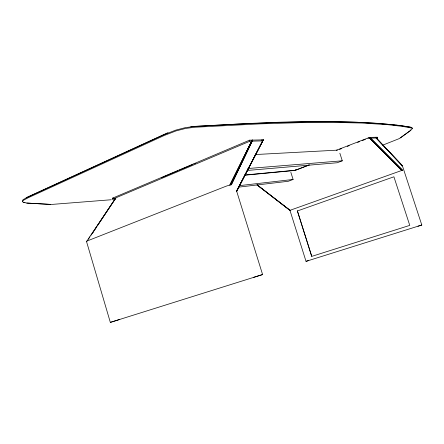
<?xml version="1.0" encoding="UTF-8"?>
<svg xmlns="http://www.w3.org/2000/svg" width="444" height="444" viewBox="0 0 444 444"><rect width="100%" height="100%" fill="white"/><g stroke="black" fill="none" stroke-linecap="round" stroke-linejoin="round"><path stroke-width="0.67" d="M231.396 184.809L252.697 140.099L252.087 140.293M252.625 140.11L231.047 184.854L252.497 140.149L230.641 184.926L252.32 140.21L230.186 185.02L229.692 185.131A4.501 0.538 -17.1 0 0 225.386 186.486L87.651 240.781A4.107 0.416 -16.1 0 0 86.624 241.497L86.791 241.503M230.186 185.02L251.781 140.915L229.692 185.131M86.491 241.419L110.334 322.383L262.593 274.559L236.669 191.22L263.237 139.899L236.519 191.198L263.264 139.854L236.741 191.264A4.479 0.494 -17.1 0 1 236.535 191.525M92.341 233.45L93.862 231.146M94.999 229.426L96.526 227.123M97.658 225.408L99.184 223.099M99.939 221.961L115.512 198.418M88.328 239.199L89.86 236.902M91.009 235.181L115.146 198.968M86.624 241.497L115.59 198.351M412.232 128.222C411.449 126.263 406.365 127.184 404.356 126.163M401.987 165.995L402.392 165.745L375.524 137.335M400.41 137.873L411.066 130.086M410.722 130.336L399.334 138.572L382.795 145.127M410.756 129.77L412.382 128.688L412.459 128.177L402.486 126.39L388.056 124.709L362.126 123.038L333.427 122.4L300.627 122.638L260.195 123.859L194.805 127.245L185.659 128.433L176.09 130.886L164.324 135.448L28.405 197.647L23.826 200.061L22.405 201.654L23.366 202.325L26.784 203.063L51.621 204.44L111.305 199.739M263.131 139.96L262.515 140.254M26.107 197.73L167.937 132.695M115.94 198.801L112.626 199.178L112.349 198.246L249.584 140.171L263.264 139.854M163.098 177.056L177.761 170.851M179.037 170.313L192.43 164.652M112.626 199.178L249.911 141.209L262.021 140.903L261.705 139.893M336.386 150.239L369.552 137.401L377.361 137.213L377.605 137.979L376.318 138.473M339.521 149.417L341.458 148.662M347.275 146.403L349.212 145.654M357.609 142.391L359.546 141.636M362.132 140.631L365.362 139.377M367.943 138.378L369.885 137.623M295.388 170.224L309.385 164.829M309.052 165.046L295.155 170.407L244.233 175.247M290.842 172.328L293.101 179.459L288.323 181.274L238.966 187.102M339.849 153.224L342.285 160.806L337.146 162.754L247.064 170.479M297.397 210.967L393.911 176.795L409.768 225.386L311.738 256.382L297.397 210.967L311.738 256.382M257.148 184.893L289.943 210.312L306.027 261.355L421.8 225.019L402.392 165.745L375.618 137.29M119.752 319.436L110.334 322.383M253.524 277.383L262.609 274.553M308.613 260.545L306.044 261.35M417.965 226.218L421.789 225.025M369.552 137.401L402.375 170.307L369.458 137.429L402.17 170.346L369.319 137.479L401.925 170.402L289.965 210.334L257.087 184.926M239.377 185.653L293.101 179.459M112.349 198.246L113.675 198.102M190.781 126.568C259.329 122.999 328.432 117.954 396.914 125.175M244.811 175.014L295.698 170.196L295.499 169.575M247.752 168.542L342.285 160.806M255.2 154.556L337.451 150.139M377.605 137.979L370.784 138.151L370.529 137.374M26.784 203.063L50.644 204.434L49.839 204.384M24.953 202.525L23.366 202.325M395.487 124.997L377.655 123.343L357.614 122.3L333.233 121.789L306.909 121.878L275.663 122.6L238.595 124.07L194.561 126.457L185.409 127.633L175.846 130.086L164.086 134.654L28.2 196.936L23.621 199.356L22.522 200.255L22.328 201.232M396.403 125.053L398.312 125.352M397.802 125.225L399.678 125.53M399.173 125.408L401.015 125.713M400.51 125.591L403.607 126.09M401.82 125.78L406.082 126.479M406.782 126.557L411.821 127.583M257.065 184.943L290.032 210.334M369.602 137.396L402.536 170.28M401.925 170.402L369.142 137.54L401.648 170.474M376.468 138.328L402.364 165.784M249.584 140.171L249.911 141.209M193.923 164.019A2.098 0.333 -16.7 0 1 194.161 163.93M195.199 163.608A2.098 0.333 -16.7 0 1 195.704 163.481M161.771 177.828A2.054 0.316 -16.3 0 1 161.866 177.633M162.271 177.411A2.054 0.316 -16.3 0 1 162.46 177.328"/></g></svg>
